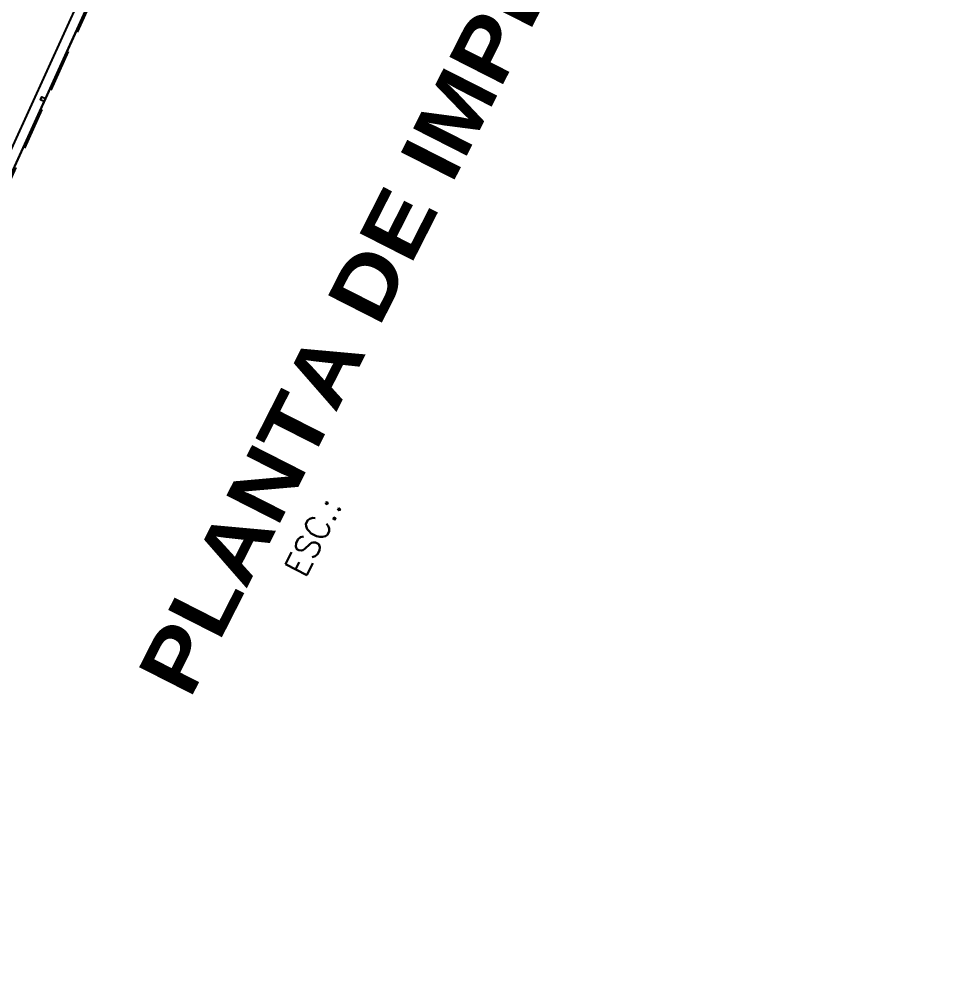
# Model space of a CAD drawing. Header units: metres. Extents: x 543100 to 543604, y 9574012 to 9574398.
# Drawn here: x 543312.91 to 543326.69, y 9574263.81 to 9574278.12 of the extents above; entities that cross this region are included whole.
import ezdxf
from ezdxf.enums import TextEntityAlignment as Align

# ---------------------------------------------------------------- set-up
doc = ezdxf.new("R2010")
doc.units = ezdxf.units.M
doc.header["$LTSCALE"] = 0.1
doc.linetypes.add('CONTINUO', pattern=[0])
doc.linetypes.add('HIDDEN', pattern=[9.525, 6.35, -3.175])
for name, color, linetype in [('#PROJ_PLATOS', 2, 'HIDDEN'), ('Area praça', 5, 'Continuous'), ('IMPL_CERCA', 8, 'Continuous'), ('IMPL_TITULO', 8, 'Continuous'), ('IMPLANTAÇÃO', 1, 'Continuous'), ('MalhaTriTG', 7, 'CONTINUO'), ('XREF_IMPLNTACAO', 2, 'Continuous')]:
    doc.layers.add(name, color=color, linetype=linetype)
doc.layers.get('IMPLANTAÇÃO').off()
doc.styles.add('COTA200', font='ROMANS.SHX')
doc.styles.add('TIT200', font='')
doc.styles.get('TIT200').set_extended_font_data('Arial Black')

# ---------------------------------------------------------------- blocks, each defined once
blk = doc.blocks.new('CERCA')
at = {"layer": 'IMPL_CERCA', "color": 3}
blk.add_lwpolyline([(-0.025, 0), (0.025, 0), (0.025, -0.06), (-0.025, -0.06)], close=True, dxfattribs=at)
blk = doc.blocks.new('A$C00972E22')
at = {"layer": 'IMPL_CERCA'}
for p, q in [((136.187, 78.407), (129.942, 225.19)), ((136.029, 78.579), (129.798, 225.036))]:
    blk.add_line(p, q, dxfattribs=at)
at = {"layer": 'IMPL_CERCA', "rotation": 272.4362404080558}
blk.add_blockref('CERCA', (130.395, 214.531), dxfattribs=at)
at = {"layer": 'IMPL_TITULO', "color": 2}
for s, height, style, p in [('PLANTA DE IMPLANTAÇÃO', 0.9, 'TIT200', (135.945, 217.154)), ('ESC.:                                           1/200', 0.36, 'COTA200', (136.926, 217.144))]:
    blk.add_text(s, height=height, rotation=90, dxfattribs=dict(at, style=style)).set_placement(p, align=Align.MIDDLE_CENTER)
blk = doc.blocks.new('Base_Implantacao')
at = {"layer": 'Area praça'}
blk.add_lwpolyline([(543169.376, 9574203.376), (543253.585, 9574146.035), (543319.8, 9574291.166), (543234.377, 9574331.165)], close=True, dxfattribs=at)
at = {"layer": 'IMPLANTAÇÃO', "rotation": 333.0393706475627}
blk.add_blockref('A$C00972E22', (543099.81, 9574144.816), dxfattribs=at)
at = {"layer": 'MalhaTriTG', "color": 132}
mesh = blk.add_polyface(dxfattribs=at)
corners = [(543270.435, 9574261.497, 30.138), (543277.509, 9574234.871, 29.901), (543286.193, 9574252.186, 29.755), (543280.398, 9574278.781, 29.983), (543289.088, 9574294.733, 30.178), (543296.872, 9574272.278, 29.953), (543260.488, 9574287.844, 29.96), (543271.924, 9574304.366, 30.172), (543303.447, 9574285.488, 29.878), (543336.058, 9574334.73, 30.461), (543279.99, 9574308.59, 30.798), (543254.233, 9574321.821, 30.714), (543299.762, 9574345.72, 30.532), (543267.489, 9574362.43, 30.657), (543351.719, 9574309.19, 30.291), (543350.095, 9574319.461, 30.113), (543307.363, 9574349.629, 30.604), (543357.825, 9574312.83, 30.206), (543337.133, 9574336.573, 30.477), (543307.771, 9574351.726, 30.631), (543276.872, 9574367.935, 30.831), (543357.686, 9574325.98, 30.362), (543276.126, 9574365.882, 30.792), (543257.017, 9574378.285, 30.88), (543390.416, 9574309.114, 30.68), (543366.894, 9574308.02, 30.237), (543367.47, 9574300.642, 30.159), (543361.131, 9574324.139, 30.293), (543358.853, 9574322.863, 30.332), (543360.991, 9574321.906, 30.245), (543361.751, 9574323.487, 30.307), (543361.151, 9574324.144, 30.285), (543361.697, 9574322.484, 30.274)]
mesh.append_faces([[corners[k] for k in face] for face in [(0, 1, 2), (0, 2, 3), (4, 3, 5), (5, 3, 2), (6, 3, 7), (4, 5, 8), (8, 9, 4), (3, 6, 0), (4, 7, 3), (7, 4, 10), (11, 7, 10), (12, 11, 10), (12, 13, 11), (4, 12, 10), (9, 14, 15), (9, 16, 12), (15, 14, 17), (9, 15, 18), (16, 18, 19), (18, 16, 9), (19, 18, 20), (16, 19, 12), (15, 21, 18), (4, 9, 12), (9, 8, 14), (20, 12, 19), (13, 22, 20), (22, 13, 12), (20, 22, 12), (23, 20, 24), (20, 18, 21), (25, 17, 14), (8, 26, 14), (27, 28, 29), (28, 17, 29), (30, 27, 29), (21, 27, 31), (27, 21, 28), (30, 31, 27), (30, 29, 32), (21, 15, 28), (24, 20, 21), (28, 15, 17)]], dxfattribs={"color": 132})

msp = doc.modelspace()

# ---------------------------------------------------------------- linework, layer by layer
at = {"layer": '#PROJ_PLATOS'}
msp.add_line((543262.268, 9574164.284, 30.8), (543317.458, 9574286.033, 30), dxfattribs=at)
at = {"layer": 'Area praça'}
msp.add_lwpolyline([(543169.376, 9574203.376), (543253.585, 9574146.035), (543319.8, 9574291.166), (543234.377, 9574331.165)], close=True, dxfattribs=at)

# ---------------------------------------------------------------- block references
at = {"layer": 'XREF_IMPLNTACAO'}
msp.add_blockref('Base_Implantacao', (0, 0), dxfattribs=at)

# ---------------------------------------------------------------- meshes
at = {"layer": 'MalhaTriTG', "color": 132}
mesh = msp.add_polyface(dxfattribs=at)
corners = [(543270.435, 9574261.497, 30.138), (543277.509, 9574234.871, 29.901), (543286.193, 9574252.186, 29.755), (543280.398, 9574278.781, 29.983), (543289.088, 9574294.733, 30.178), (543296.872, 9574272.278, 29.953), (543260.488, 9574287.844, 29.96), (543271.924, 9574304.366, 30.172), (543303.447, 9574285.488, 29.878), (543336.058, 9574334.73, 30.461), (543279.99, 9574308.59, 30.798), (543254.233, 9574321.821, 30.714), (543299.762, 9574345.72, 30.532), (543267.489, 9574362.43, 30.657), (543351.719, 9574309.19, 30.291), (543350.095, 9574319.461, 30.113), (543307.363, 9574349.629, 30.604), (543357.825, 9574312.83, 30.206), (543337.133, 9574336.573, 30.477), (543307.771, 9574351.726, 30.631), (543276.872, 9574367.935, 30.831), (543357.686, 9574325.98, 30.362), (543276.126, 9574365.882, 30.792), (543257.017, 9574378.285, 30.88), (543390.416, 9574309.114, 30.68), (543366.894, 9574308.02, 30.237), (543367.47, 9574300.642, 30.159), (543361.131, 9574324.139, 30.293), (543358.853, 9574322.863, 30.332), (543360.991, 9574321.906, 30.245), (543361.751, 9574323.487, 30.307), (543361.151, 9574324.144, 30.285), (543361.697, 9574322.484, 30.274)]
mesh.append_faces([[corners[k] for k in face] for face in [(0, 1, 2), (0, 2, 3), (4, 3, 5), (5, 3, 2), (6, 3, 7), (4, 5, 8), (8, 9, 4), (3, 6, 0), (4, 7, 3), (7, 4, 10), (11, 7, 10), (12, 11, 10), (12, 13, 11), (4, 12, 10), (9, 14, 15), (9, 16, 12), (15, 14, 17), (9, 15, 18), (16, 18, 19), (18, 16, 9), (19, 18, 20), (16, 19, 12), (15, 21, 18), (4, 9, 12), (9, 8, 14), (20, 12, 19), (13, 22, 20), (22, 13, 12), (20, 22, 12), (23, 20, 24), (20, 18, 21), (25, 17, 14), (8, 26, 14), (27, 28, 29), (28, 17, 29), (30, 27, 29), (21, 27, 31), (27, 21, 28), (30, 31, 27), (30, 29, 32), (21, 15, 28), (24, 20, 21), (28, 15, 17)]], dxfattribs={"color": 132})

doc.saveas('drawing.dxf')
